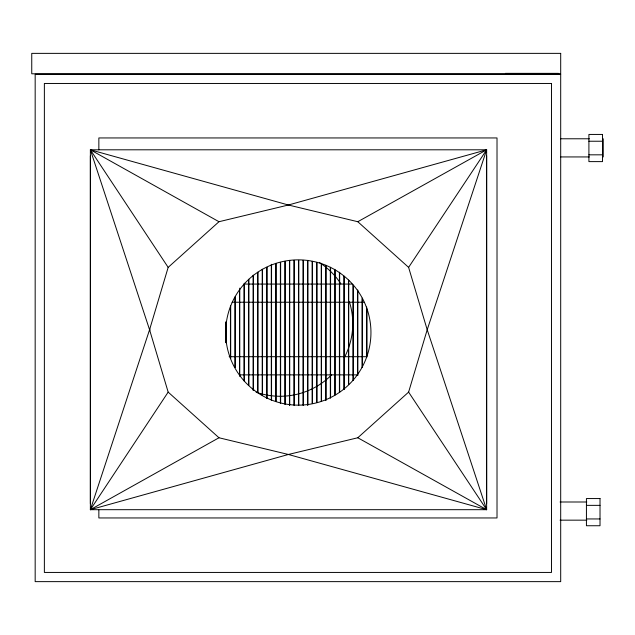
<?xml version="1.0" encoding="UTF-8"?>
<svg xmlns="http://www.w3.org/2000/svg" width="635" height="635" viewBox="0 0 635 635"><rect width="100%" height="100%" fill="white"/><g stroke="black" fill="none" stroke-linecap="round" stroke-linejoin="round"><path stroke-width="0.95" d="M90.368 503.722L90.368 155.781M486.64 503.722L486.64 155.781M168.164 267.375L149.566 329.74L90.368 509.691L486.64 509.691L486.64 149.804L90.368 149.804L90.368 509.691L288.385 454.477L357.791 437.761L408.607 392.112L427.204 329.74L486.64 149.804L288.385 205.01L218.98 221.718L168.164 267.375L90.368 149.804L288.385 205.01L357.791 221.718L408.607 267.375L427.204 329.74L486.64 509.691L288.385 454.477L218.98 437.761L168.164 392.112L149.566 329.74L90.368 149.804L218.98 221.718M168.164 392.112L90.368 509.691L218.98 437.761M408.607 267.375L486.64 149.804L357.791 221.718M505.397 73.358L558.427 73.358L558.427 74.263M508.254 74.057L558.427 74.057M560.586 138.779L589.359 138.779M588.907 141.232L602.496 141.232M588.907 154.821L602.496 154.821M560.586 156.94L589.359 156.94M244.015 284.067L352.108 284.067M232.116 302.228L364.006 302.228M229.14 356.711L366.982 356.711M240.046 374.872L357.06 374.872M560.054 501.999L586.819 501.999M586.43 505.357L600.019 505.357M586.43 518.946L600.019 518.946M560.054 520.16L586.819 520.16M357.791 437.761L486.64 509.691L408.607 392.112M603.25 138.779L603.25 156.94M366.903 308.991L366.903 355.624M366.649 307.007L366.649 357.608M362.363 299.069L362.363 366.538M362.109 298.077L362.109 367.53M357.822 290.139L357.822 375.46M357.568 290.139L357.568 375.46M353.282 285.178L353.282 380.421M353.028 285.178L353.028 380.421M348.742 280.218L348.742 384.389M348.488 280.218L348.488 384.389M344.202 276.249L344.202 389.35M343.948 276.249L343.948 389.35M339.661 272.28L339.661 392.327M339.408 272.28L339.408 392.327M335.121 270.296L335.121 394.311M334.867 269.303L334.867 395.303M330.581 267.319L330.581 397.288M330.327 267.319L330.327 398.28M326.041 265.335L326.041 400.264M325.787 265.335L325.787 400.264M321.5 263.35L321.5 401.256M321.247 263.35L321.247 401.256M316.96 262.358L316.96 402.249M316.706 262.358L316.706 402.249M312.42 261.366L312.42 403.241M312.166 261.366L312.166 403.241M307.88 260.374L307.88 405.225M307.626 260.374L307.626 405.225M303.339 260.374L303.339 405.225M303.085 260.374L303.085 405.225M298.799 260.374L298.799 405.225M298.545 260.374L298.545 405.225M294.259 260.374L294.259 405.225M294.005 260.374L294.005 405.225M289.719 260.374L289.719 405.225M289.465 260.374L289.465 405.225M285.178 261.366L285.178 404.233M284.924 261.366L284.924 404.233M280.638 262.358L280.638 403.241M280.384 262.358L280.384 403.241M276.098 263.35L276.098 401.256M275.844 263.35L275.844 401.256M271.558 264.343L271.558 400.264M271.304 264.343L271.304 400.264M267.017 267.319L267.017 398.28M266.763 267.319L266.763 398.28M262.477 269.303L262.477 395.303M262.223 269.303L262.223 395.303M257.937 272.28L257.937 392.327M257.683 272.28L257.683 392.327M253.397 275.257L253.397 390.342M253.143 275.257L253.143 390.342M248.856 279.225L248.856 385.381M248.602 280.218L248.602 385.381M244.316 283.194L244.316 381.413M244.062 284.186L244.062 380.421M239.776 288.155L239.776 376.452M239.522 290.139L239.522 375.46M235.236 297.085L235.236 367.53M234.982 297.085L234.982 367.53M230.695 306.014L230.695 358.6M230.441 306.014L230.441 358.6M226.155 321.889L226.155 342.725M225.901 321.889L225.901 342.725M149.812 328.938L149.812 330.541M98.854 149.852L98.854 137.946L497.014 137.946L497.014 517.954L98.854 517.954L98.854 510.016M349.401 301.815A72.644 72.644 0 0 1 344.535 357.203M331.668 374.809A72.644 72.644 0 0 1 256.103 392.192M319.461 262.565A72.644 72.644 0 0 1 340.876 283.821M560.697 53.364L31.75 53.364L31.75 73.795L560.697 73.795L560.697 53.364M560.697 74.263L35.171 74.263L35.171 581.636L560.697 581.636L560.697 74.263M551.497 83.463L44.371 83.463L44.371 572.437L551.497 572.437L551.497 83.463M602.496 134.437L588.907 134.437L588.907 161.615L602.496 161.615L602.496 134.437M600.019 498.562L586.43 498.562L586.43 525.74L600.019 525.74L600.019 498.562M253.865 389.969A72.644 72.644 0 0 0 370.292 342.257A72.644 72.644 0 0 0 270.764 265.279A72.644 72.644 0 0 0 253.865 389.969"/></g></svg>
